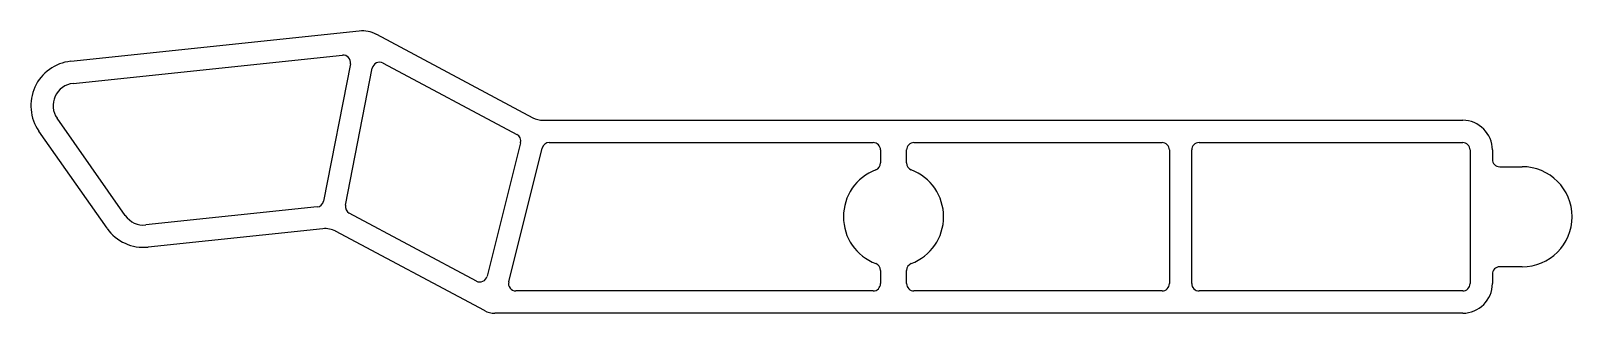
# Model space of a CAD drawing. Header units: metres. Extents: x -156 to 51, y 0 to 38.
import ezdxf

# ---------------------------------------------------------------- set-up
doc = ezdxf.new("R2010")
doc.units = ezdxf.units.M

msp = doc.modelspace()

# ---------------------------------------------------------------- linework, layer by layer
for p, q in [((-151.01, 33.96), (-112.14, 38.04)), ((-112.14, 38.04), (-112.14, 38.04)), ((-109.84, 37.59), (-88.78, 26.35)), ((-109.84, 37.59), (-109.84, 37.59)), ((-151.01, 33.96), (-151.01, 33.96)), ((-150.7, 30.97), (-114.42, 34.79)), ((-113.33, 33.6), (-116.95, 15.12)), ((-114.42, 34.79), (-114.42, 34.79)), ((-113.33, 33.6), (-113.33, 33.6)), ((-108.93, 33.71), (-90.92, 24.1)), ((-108.93, 33.71), (-108.93, 33.71)), ((-114.01, 14.55), (-110.39, 33.02)), ((-110.39, 33.02), (-110.39, 33.02)), ((-150.7, 30.97), (-150.7, 30.97)), ((-143.66, 13.16), (-152.84, 26.27)), ((-152.84, 26.27), (-152.84, 26.27)), ((-88.78, 26.35), (-88.78, 26.35)), ((-87.36, 26), (36.5, 26)), ((-87.36, 26), (-87.36, 26)), ((36.5, 26), (36.5, 26)), ((-146.12, 11.44), (-155.3, 24.55)), ((-155.3, 24.55), (-155.3, 24.55)), ((-90.42, 22.97), (-94.92, 4.97)), ((-90.92, 24.1), (-90.92, 24.1)), ((-90.42, 22.97), (-90.42, 22.97)), ((-86.54, 23), (-42.92, 23)), ((-86.54, 23), (-86.54, 23)), ((-42.92, 23), (-42.92, 23)), ((-37.42, 23), (-4, 23)), ((-37.42, 23), (-37.42, 23)), ((-4, 23), (-4, 23)), ((1, 23), (36.5, 23)), ((1, 23), (1, 23)), ((36.5, 23), (36.5, 23)), ((-92.01, 4.24), (-87.51, 22.24)), ((-87.51, 22.24), (-87.51, 22.24)), ((-41.92, 22), (-41.92, 20.25)), ((-41.92, 22), (-41.92, 22)), ((-38.42, 20.25), (-38.42, 22)), ((-38.42, 22), (-38.42, 22)), ((-3, 22), (-3, 4)), ((-3, 22), (-3, 22)), ((0, 4), (0, 22)), ((0, 22), (0, 22)), ((37.5, 22), (37.5, 4)), ((37.5, 22), (37.5, 22)), ((40.5, 22), (40.5, 20.75)), ((40.5, 22), (40.5, 22)), ((-42.57, 19.31), (-42.57, 19.31)), ((-41.92, 20.25), (-41.92, 20.25)), ((-38.42, 20.25), (-38.42, 20.25)), ((-37.77, 19.31), (-37.77, 19.31)), ((40.5, 20.75), (40.5, 20.75)), ((41.5, 19.75), (44.5, 19.75)), ((41.5, 19.75), (41.5, 19.75)), ((44.5, 19.75), (44.5, 19.75)), ((-116.95, 15.12), (-116.95, 15.12)), ((-114.01, 14.55), (-114.01, 14.55)), ((-143.66, 13.16), (-143.66, 13.16)), ((-117.83, 14.32), (-140.89, 11.89)), ((-117.83, 14.32), (-117.83, 14.32)), ((-96.36, 4.33), (-113.49, 13.47)), ((-113.49, 13.47), (-113.49, 13.47)), ((-146.12, 11.44), (-146.12, 11.44)), ((-140.89, 11.89), (-140.89, 11.89)), ((-117.05, 11.38), (-140.58, 8.91)), ((-117.05, 11.38), (-117.05, 11.38)), ((-95.28, 0.35), (-115.32, 11.05)), ((-115.32, 11.05), (-115.32, 11.05)), ((-140.58, 8.91), (-140.58, 8.91)), ((-42.57, 6.69), (-42.57, 6.69)), ((-37.77, 6.69), (-37.77, 6.69)), ((44.5, 6.25), (41.5, 6.25)), ((41.5, 6.25), (41.5, 6.25)), ((44.5, 6.25), (44.5, 6.25)), ((-96.36, 4.33), (-96.36, 4.33)), ((-94.92, 4.97), (-94.92, 4.97)), ((-92.01, 4.24), (-92.01, 4.24)), ((-41.92, 5.75), (-41.92, 4)), ((-41.92, 5.75), (-41.92, 5.75)), ((-38.42, 4), (-38.42, 5.75)), ((-38.42, 5.75), (-38.42, 5.75)), ((40.5, 5.25), (40.5, 4)), ((40.5, 5.25), (40.5, 5.25)), ((-42.92, 3), (-91.04, 3)), ((-91.04, 3), (-91.04, 3)), ((-42.92, 3), (-42.92, 3)), ((-41.92, 4), (-41.92, 4)), ((-38.42, 4), (-38.42, 4)), ((-4, 3), (-37.42, 3)), ((-37.42, 3), (-37.42, 3)), ((-4, 3), (-4, 3)), ((-3, 4), (-3, 4)), ((0, 4), (0, 4)), ((36.5, 3), (1, 3)), ((1, 3), (1, 3)), ((36.5, 3), (36.5, 3)), ((37.5, 4), (37.5, 4)), ((40.5, 4), (40.5, 4)), ((-95.28, 0.35), (-95.28, 0.35)), ((36.5, 0), (-93.87, 0)), ((-93.87, 0), (-93.87, 0)), ((36.5, 0), (36.5, 0))]:
    msp.add_line(p, q)
for centre, radius, start, end in [((-111.72, 34.06), 4, 61.916, 95.9999), ((-150.38, 27.99), 6, 95.9999, 215), ((-114.31, 33.79), 1, 348.916, 95.9999), ((-109.41, 32.83), 1, 61.916, 168.916), ((-150.38, 27.99), 3, 95.9999, 215), ((-87.36, 29), 3, 241.916, 270), ((36.5, 22), 4, 360, 90), ((-91.39, 23.21), 1, 345.9581, 61.916), ((-86.54, 22), 1, 90, 165.958), ((-42.92, 22), 1, 0, 90), ((-37.42, 22), 1, 90, 180), ((-4, 22), 1, 359.9997, 90), ((1, 22), 1, 90, 179.9997), ((36.5, 22), 1, 360, 90), ((-40.17, 13), 6.75, 110.7852, 249.2148), ((-42.92, 20.25), 1, 290.7852, 0), ((-37.42, 20.25), 1, 180, 249.2148), ((-40.17, 13), 6.75, 290.7852, 69.2148), ((41.5, 20.75), 1, 180, 270), ((44.5, 13), 6.75, 270, 90), ((-117.93, 15.31), 1, 275.9999, 348.916), ((-113.02, 14.36), 1, 168.916, 241.916), ((-141.2, 14.88), 3, 215, 275.9999), ((-141.2, 14.88), 6, 215, 275.9999), ((-116.73, 8.4), 3, 61.916, 95.9999), ((-42.92, 5.75), 1, 0, 69.2148), ((-37.42, 5.75), 1, 110.7852, 180), ((41.5, 5.25), 1, 90, 180), ((-95.89, 5.21), 1, 241.916, 345.9581), ((-91.04, 4), 1, 165.958, 270), ((-42.92, 4), 1, 270, 360), ((-37.42, 4), 1, 180, 270), ((-4, 4), 1, 270, 359.9997), ((1, 4), 1, 179.9997, 270), ((36.5, 4), 4, 270, 0), ((36.5, 4), 1, 270, 0), ((-93.87, 3), 3, 241.916, 270)]:
    msp.add_arc(centre, radius, start, end)

doc.saveas('drawing.dxf')
